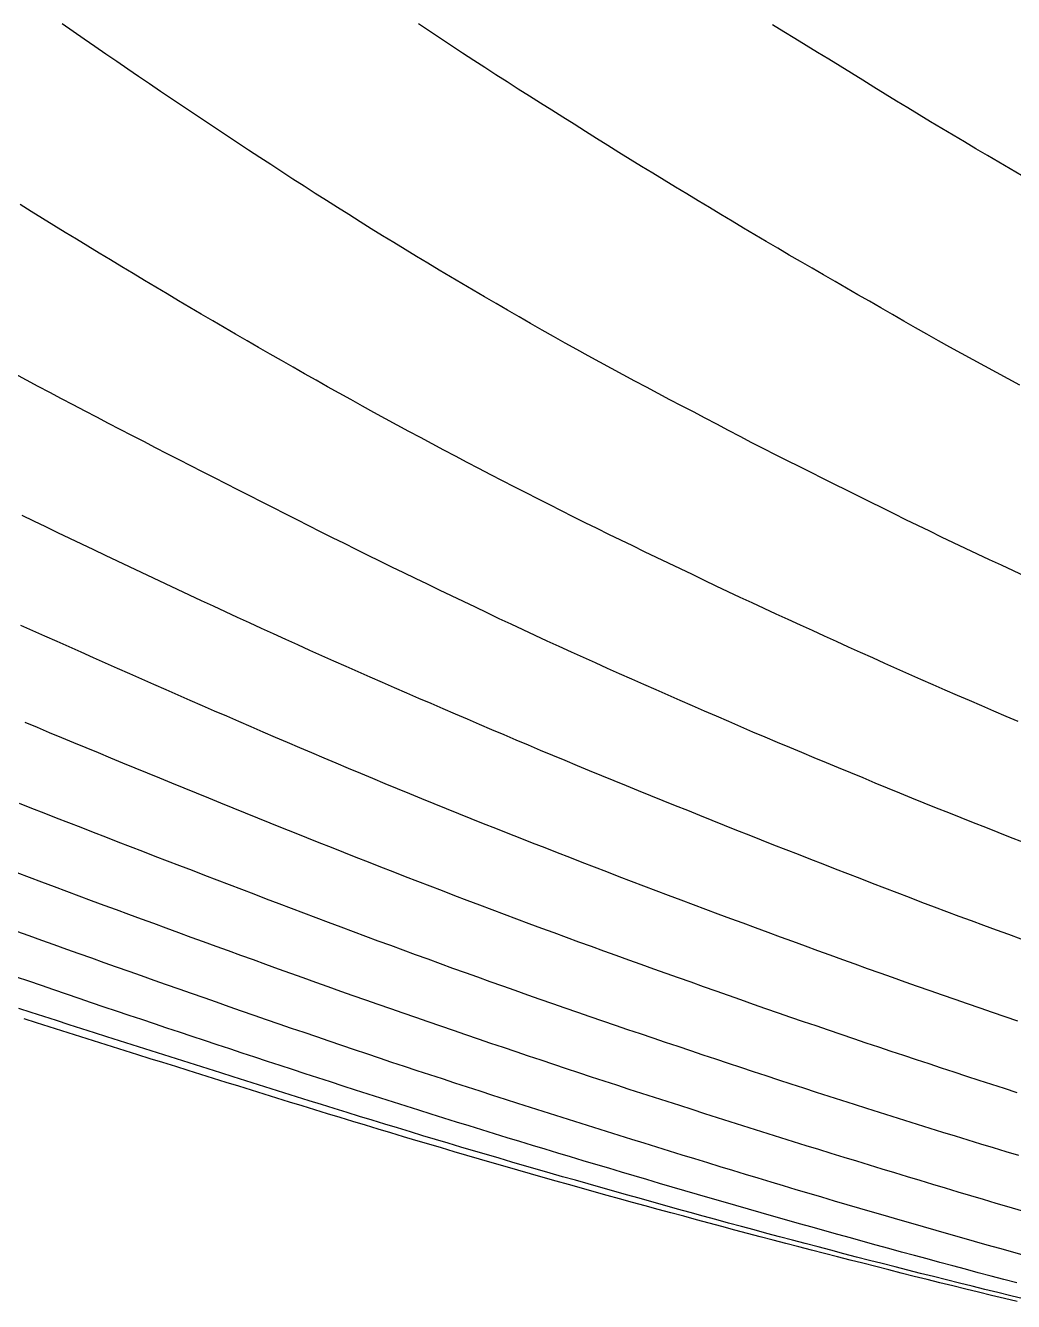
# Model space of a CAD drawing. Extents: x -4 to 218, y -16 to 16.
# Drawn here: x 6.74 to 14.2, y -14.52 to -4.89 of the extents above; entities that cross this region are included whole.
import ezdxf

# ---------------------------------------------------------------- set-up
doc = ezdxf.new("R2010")
doc.units = 0
doc.header["$MEASUREMENT"] = 0
doc.layers.add('Waterlines', color=7, linetype='Continuous')

msp = doc.modelspace()

# ---------------------------------------------------------------- linework, layer by layer
at = {"layer": 'Waterlines', "color": 135}
for points in [[(14.29004, -9.0483), (14.19935, -9.00557), (14.10892, -8.96293), (14.01856, -8.92031), (13.92815, -8.87769), (13.83708, -8.83481), (13.74669, -8.79222), (13.65655, -8.74935), (13.56666, -8.70597), (13.47692, -8.66219), (13.3871, -8.61809), (13.29744, -8.57391), (13.20797, -8.5297), (13.11838, -8.48534), (13.0286, -8.4408), (12.93882, -8.39619), (12.84964, -8.3518), (12.76017, -8.30718), (12.67088, -8.26257), (12.58103, -8.21758), (12.49178, -8.17278), (12.40276, -8.12795), (12.31324, -8.08263), (12.22416, -8.03715), (12.13509, -7.99094), (12.04661, -7.9442), (11.95851, -7.89756), (11.86995, -7.85102), (11.78146, -7.80463), (11.6929, -7.75818), (11.60451, -7.71173), (11.51609, -7.6651), (11.42767, -7.61828), (11.33926, -7.57123), (11.25115, -7.52405), (11.16312, -7.47656), (11.07543, -7.42886), (10.9878, -7.38079), (10.90006, -7.33228), (10.8128, -7.28366), (10.72544, -7.23461), (10.63845, -7.18542), (10.55149, -7.13591), (10.46475, -7.08621), (10.37809, -7.03625), (10.29121, -6.98587), (10.20502, -6.93562), (10.11894, -6.88517), (10.03296, -6.8345), (9.94657, -6.7833), (9.86078, -6.73215), (9.77466, -6.68049), (9.68937, -6.62901), (9.60388, -6.57708), (9.5189, -6.52513), (9.43356, -6.47263), (9.34837, -6.4199), (9.26348, -6.36704), (9.17869, -6.31394), (9.09398, -6.2606), (9.00977, -6.20727), (8.92536, -6.15352), (8.8409, -6.09942), (8.75702, -6.04534), (8.67292, -5.99076), (8.58919, -5.93604), (8.50572, -5.88119), (8.42203, -5.82595), (8.33872, -5.77089), (8.25531, -5.71582), (8.17183, -5.66066), (8.08864, -5.60551), (8.00534, -5.55001), (7.92232, -5.49444), (7.83936, -5.43865), (7.75642, -5.38264), (7.67347, -5.32639), (7.59097, -5.27025), (7.50858, -5.21397), (7.42587, -5.15729), (7.34373, -5.10083), (7.26145, -5.04413), (7.17918, -4.98733), (7.09684, -4.93039), (7.01457, -4.87342)], [(14.24704, -7.60133), (14.15899, -7.55361), (14.07094, -7.50587), (13.98313, -7.45823), (13.89519, -7.41048), (13.8072, -7.36264), (13.7196, -7.31481), (13.632, -7.26638), (13.54494, -7.21732), (13.45813, -7.1678), (13.37129, -7.11802), (13.2848, -7.06834), (13.19804, -7.01844), (13.1114, -6.96855), (13.0247, -6.9186), (12.93798, -6.86862), (12.85148, -6.81877), (12.76446, -6.76861), (12.67806, -6.71883), (12.59141, -6.6689), (12.50473, -6.61872), (12.41827, -6.56819), (12.33243, -6.5175), (12.24654, -6.46641), (12.16084, -6.41519), (12.07515, -6.36382), (11.98929, -6.31223), (11.90356, -6.26062), (11.81794, -6.20898), (11.73251, -6.15737), (11.64686, -6.10554), (11.56143, -6.05374), (11.4758, -6.00172), (11.39046, -5.94974), (11.3048, -5.89739), (11.21966, -5.8451), (11.13454, -5.79234), (11.04974, -5.73889), (10.96552, -5.68507), (10.88117, -5.63152), (10.79665, -5.57825), (10.712, -5.52497), (10.6276, -5.4718), (10.54288, -5.41829), (10.45832, -5.36469), (10.37405, -5.31102), (10.28982, -5.25705), (10.20597, -5.20293), (10.12219, -5.14841), (10.03881, -5.09372), (9.95504, -5.03834), (9.87194, -4.98299), (9.7889, -4.92725), (9.70593, -4.87115)], [(14.2602, -6.01921), (14.17417, -5.96816), (14.08823, -5.91727), (14.00228, -5.86651), (13.91599, -5.81562), (13.82971, -5.76471), (13.744, -5.71403), (13.65796, -5.6629), (13.57204, -5.6115), (13.48647, -5.55983), (13.40125, -5.50786), (13.31597, -5.45544), (13.23065, -5.40272), (13.14566, -5.35006), (13.06064, -5.29737), (12.97583, -5.24494), (12.89047, -5.19243), (12.80526, -5.14033), (12.71962, -5.08815), (12.63454, -5.03633), (12.54908, -4.98414), (12.46381, -4.93181), (12.37875, -4.87924)], [(14.23524, -10.14346), (14.14346, -10.10393), (14.05179, -10.06444), (13.95978, -10.02481), (13.86793, -9.98525), (13.7763, -9.94578), (13.68419, -9.90611), (13.59195, -9.8664), (13.49961, -9.82653), (13.40887, -9.78584), (13.31783, -9.74491), (13.22662, -9.70384), (13.13582, -9.66288), (13.0447, -9.62172), (12.9534, -9.58039), (12.86261, -9.53922), (12.77153, -9.49784), (12.68066, -9.45645), (12.58966, -9.4149), (12.49823, -9.37303), (12.40784, -9.33148), (12.31672, -9.28941), (12.22614, -9.24737), (12.13541, -9.20498), (12.04504, -9.16249), (11.95467, -9.11972), (11.86444, -9.07674), (11.77415, -9.03348), (11.68391, -8.99003), (11.59357, -8.94641), (11.50329, -8.90289), (11.41339, -8.85992), (11.32313, -8.8169), (11.23298, -8.77349), (11.14347, -8.72978), (11.05394, -8.68556), (10.96418, -8.64091), (10.87461, -8.59609), (10.78553, -8.55131), (10.69617, -8.50618), (10.60691, -8.46091), (10.51789, -8.41558), (10.42887, -8.37006), (10.34003, -8.32441), (10.25069, -8.27827), (10.16215, -8.23227), (10.0734, -8.18589), (9.98524, -8.13952), (9.89672, -8.09268), (9.80864, -8.04577), (9.72025, -7.99842), (9.63218, -7.95096), (9.54451, -7.90346), (9.45657, -7.85557), (9.36871, -7.80752), (9.2811, -7.75938), (9.19368, -7.71108), (9.10609, -7.66242), (9.01898, -7.61375), (8.93192, -7.56482), (8.84455, -7.51544), (8.75789, -7.46618), (8.67091, -7.41648), (8.58431, -7.36678), (8.49763, -7.31685), (8.41103, -7.26681), (8.32428, -7.21653), (8.23773, -7.16623), (8.15147, -7.11596), (8.06491, -7.06533), (7.979, -7.01478), (7.89282, -6.96372), (7.80683, -6.91268), (7.72097, -6.86158), (7.63501, -6.81023), (7.54952, -6.75897), (7.4637, -6.7073), (7.37836, -6.65569), (7.29278, -6.60373), (7.2075, -6.55179), (7.12196, -6.49956), (7.03682, -6.44748), (6.95134, -6.39511), (6.86609, -6.34282), (6.78086, -6.29051), (6.69561, -6.23818)], [(14.26961, -11.05461), (14.17659, -11.01781), (14.08349, -10.98098), (13.99035, -10.94414), (13.89746, -10.90741), (13.80448, -10.87069), (13.71114, -10.83388), (13.61774, -10.79724), (13.52501, -10.76023), (13.43283, -10.72232), (13.34044, -10.68414), (13.24818, -10.64595), (13.15584, -10.60768), (13.06329, -10.56929), (12.97099, -10.53097), (12.87869, -10.49264), (12.7863, -10.45424), (12.69417, -10.41593), (12.60149, -10.37736), (12.50921, -10.33893), (12.41681, -10.3004), (12.32444, -10.2618), (12.23186, -10.22262), (12.14072, -10.18276), (12.04909, -10.14298), (11.95745, -10.1032), (11.86591, -10.06342), (11.77413, -10.02348), (11.68256, -9.98356), (11.59099, -9.94354), (11.49934, -9.90338), (11.40743, -9.863), (11.31622, -9.82277), (11.22454, -9.78217), (11.13334, -9.74156), (11.04216, -9.70073), (10.95104, -9.65967), (10.85975, -9.61829), (10.76875, -9.57678), (10.67802, -9.53513), (10.58697, -9.49305), (10.49624, -9.45085), (10.40561, -9.4084), (10.31541, -9.36587), (10.2249, -9.3229), (10.13471, -9.2798), (10.04446, -9.23644), (9.95438, -9.19306), (9.86412, -9.14965), (9.77405, -9.10645), (9.68386, -9.06315), (9.59409, -9.01987), (9.5041, -8.9762), (9.41415, -8.93223), (9.32443, -8.88807), (9.23506, -8.84383), (9.14539, -8.79925), (9.05573, -8.75451), (8.96622, -8.70968), (8.87673, -8.66473), (8.7878, -8.61994), (8.69842, -8.57479), (8.60921, -8.52961), (8.52011, -8.48437), (8.4309, -8.43897), (8.34174, -8.39349), (8.25277, -8.34803), (8.16365, -8.30244), (8.07469, -8.25688), (7.98576, -8.21132), (7.89689, -8.16576), (7.80777, -8.12006), (7.7186, -8.07432), (7.62984, -8.02877), (7.5404, -7.98285), (7.45143, -7.93698), (7.36339, -7.89083), (7.27498, -7.84429), (7.1865, -7.79764), (7.09802, -7.75096), (7.00966, -7.70431), (6.92115, -7.65755), (6.83276, -7.61081), (6.74428, -7.56397), (6.65579, -7.51703)], [(14.25805, -11.78721), (14.16444, -11.75267), (14.07038, -11.71818), (13.97671, -11.68383), (13.88315, -11.64936), (13.78924, -11.61454), (13.69576, -11.57965), (13.60196, -11.54438), (13.50807, -11.50884), (13.41501, -11.47338), (13.32168, -11.43765), (13.22803, -11.40166), (13.13492, -11.36577), (13.0416, -11.32971), (12.9483, -11.29358), (12.85501, -11.25738), (12.762, -11.22124), (12.66845, -11.18482), (12.57532, -11.14853), (12.48186, -11.11206), (12.38887, -11.07575), (12.29521, -11.03916), (12.20235, -11.00232), (12.10954, -10.96517), (12.01726, -10.92816), (11.92427, -10.8908), (11.83138, -10.85342), (11.73886, -10.81613), (11.64606, -10.77867), (11.55351, -10.74124), (11.46068, -10.70362), (11.36794, -10.66596), (11.27533, -10.62825), (11.18274, -10.59043), (11.09048, -10.55262), (10.99759, -10.5144), (10.90543, -10.47635), (10.8127, -10.43793), (10.72048, -10.39957), (10.62798, -10.36095), (10.53561, -10.32224), (10.44345, -10.28346), (10.35116, -10.24445), (10.25894, -10.20525), (10.16726, -10.16599), (10.07525, -10.12631), (9.98367, -10.08684), (9.89188, -10.04729), (9.80003, -10.00769), (9.70783, -9.96789), (9.61635, -9.92832), (9.52475, -9.88861), (9.43272, -9.84858), (9.34088, -9.80846), (9.24932, -9.76822), (9.15804, -9.72783), (9.06675, -9.68716), (8.97559, -9.64629), (8.88445, -9.6052), (8.79321, -9.56386), (8.70235, -9.52255), (8.6112, -9.48098), (8.52042, -9.43951), (8.42929, -9.39782), (8.33851, -9.35623), (8.2471, -9.31431), (8.15629, -9.27262), (8.06497, -9.23061), (7.9751, -9.1884), (7.88453, -9.14583), (7.79414, -9.1033), (7.70354, -9.06062), (7.61334, -9.01808), (7.5228, -8.97531), (7.43248, -8.93256), (7.34197, -8.88961), (7.25173, -8.84665), (7.16127, -8.80344), (7.07082, -8.76009), (6.9807, -8.71675), (6.89048, -8.67324), (6.80045, -8.62975), (6.71076, -8.58617)], [(14.2311, -12.407), (14.13654, -12.37414), (14.04182, -12.34113), (13.94703, -12.30807), (13.85244, -12.2752), (13.75811, -12.24265), (13.66354, -12.21004), (13.56905, -12.17725), (13.47442, -12.14408), (13.38034, -12.11083), (13.28555, -12.07712), (13.19191, -12.04368), (13.09769, -12.0099), (13.0037, -11.9761), (12.90942, -11.94209), (12.81534, -11.90805), (12.72126, -11.87393), (12.62728, -11.83974), (12.5331, -11.8054), (12.43946, -11.77115), (12.34548, -11.73669), (12.25126, -11.70203), (12.15732, -11.66735), (12.06392, -11.63278), (11.96983, -11.59784), (11.87597, -11.56287), (11.78242, -11.52791), (11.68879, -11.49281), (11.59489, -11.45749), (11.5012, -11.42213), (11.40771, -11.38672), (11.31411, -11.35111), (11.22079, -11.31542), (11.12735, -11.27948), (11.03379, -11.24323), (10.94054, -11.20688), (10.84747, -11.17048), (10.75405, -11.13399), (10.66092, -11.09772), (10.56747, -11.06131), (10.4744, -11.02495), (10.38167, -10.98853), (10.28851, -10.95173), (10.19527, -10.91463), (10.10272, -10.87755), (10.00983, -10.84013), (9.91699, -10.80254), (9.82429, -10.76484), (9.7312, -10.72682), (9.63925, -10.68912), (9.5465, -10.65094), (9.45424, -10.61282), (9.36144, -10.57433), (9.26889, -10.53578), (9.17682, -10.49726), (9.08461, -10.45851), (8.99246, -10.4196), (8.90044, -10.38057), (8.80851, -10.34141), (8.71609, -10.30186), (8.62449, -10.26252), (8.53271, -10.22298), (8.44038, -10.1831), (8.34892, -10.14351), (8.25668, -10.10353), (8.16501, -10.06376), (8.0732, -10.02373), (7.98161, -9.98358), (7.89028, -9.94347), (7.7987, -9.9032), (7.70697, -9.86283), (7.61542, -9.8225), (7.52407, -9.78221), (7.43225, -9.74167), (7.34081, -9.70125), (7.24955, -9.66086), (7.15759, -9.62012), (7.06636, -9.57965), (6.97475, -9.53897), (6.8831, -9.49823), (6.79147, -9.45743), (6.70049, -9.41667)], [(14.22716, -12.94672), (14.13206, -12.91605), (14.03694, -12.88529), (13.94146, -12.85432), (13.84668, -12.82346), (13.75145, -12.79235), (13.6567, -12.76128), (13.56154, -12.72994), (13.46665, -12.69854), (13.37165, -12.66696), (13.27679, -12.63527), (13.18195, -12.60346), (13.08733, -12.57161), (12.99262, -12.53961), (12.89742, -12.50733), (12.80307, -12.47524), (12.70833, -12.44291), (12.61376, -12.41053), (12.51886, -12.37794), (12.42472, -12.34551), (12.32979, -12.31267), (12.23521, -12.27958), (12.14115, -12.24636), (12.04724, -12.21318), (11.95288, -12.17981), (11.85852, -12.14639), (11.76436, -12.113), (11.67007, -12.07952), (11.57613, -12.04611), (11.48192, -12.01253), (11.38757, -11.97883), (11.29349, -11.94514), (11.19943, -11.91134), (11.10506, -11.8773), (11.01096, -11.84318), (10.9176, -11.80916), (10.82323, -11.77458), (10.72905, -11.73987), (10.63575, -11.70529), (10.5417, -11.67023), (10.44823, -11.63521), (10.35424, -11.59985), (10.26081, -11.5646), (10.16734, -11.52927), (10.0737, -11.4938), (9.98052, -11.45838), (9.88723, -11.42279), (9.79393, -11.38702), (9.70046, -11.35102), (9.60739, -11.31499), (9.5138, -11.27858), (9.42072, -11.24219), (9.32768, -11.20566), (9.23493, -11.16912), (9.14169, -11.13229), (9.04873, -11.09549), (8.95567, -11.05857), (8.86269, -11.02161), (8.7696, -10.98451), (8.67695, -10.94721), (8.58405, -10.90959), (8.49164, -10.87217), (8.39886, -10.83457), (8.30637, -10.79708), (8.21346, -10.75938), (8.12136, -10.72197), (8.02877, -10.68431), (7.93576, -10.64642), (7.84303, -10.60858), (7.75043, -10.57071), (7.65797, -10.53282), (7.56541, -10.49482), (7.47296, -10.45678), (7.38052, -10.41868), (7.28818, -10.38056), (7.19568, -10.34233), (7.10301, -10.30397), (7.01051, -10.26564), (6.91844, -10.22742), (6.82627, -10.18901), (6.73396, -10.15032)], [(14.23957, -13.42216), (14.14358, -13.39281), (14.04831, -13.36376), (13.95248, -13.33454), (13.85662, -13.30527), (13.76112, -13.27602), (13.6656, -13.24664), (13.57004, -13.21709), (13.47446, -13.18736), (13.37863, -13.15739), (13.28354, -13.12748), (13.18797, -13.09727), (13.09275, -13.06702), (12.99751, -13.03663), (12.90195, -13.00601), (12.8068, -12.97538), (12.71159, -12.9446), (12.61657, -12.91376), (12.52134, -12.88272), (12.42636, -12.85163), (12.33127, -12.82038), (12.23601, -12.78893), (12.14127, -12.75753), (12.04626, -12.72592), (11.95131, -12.69425), (11.85636, -12.66248), (11.76137, -12.63062), (11.66678, -12.59884), (11.57145, -12.56676), (11.47661, -12.53482), (11.38174, -12.50288), (11.28682, -12.47107), (11.19213, -12.43906), (11.09756, -12.40654), (11.00309, -12.37383), (10.90878, -12.34105), (10.81401, -12.30802), (10.71969, -12.27505), (10.62527, -12.24197), (10.53076, -12.20877), (10.43659, -12.17559), (10.34196, -12.14214), (10.24788, -12.10876), (10.15381, -12.07523), (10.05922, -12.04134), (9.96498, -12.00741), (9.8711, -11.97342), (9.77722, -11.93925), (9.68299, -11.90478), (9.58913, -11.87028), (9.49535, -11.83567), (9.40131, -11.80086), (9.30735, -11.76597), (9.21377, -11.73112), (9.11997, -11.69608), (9.02616, -11.66092), (8.93286, -11.62584), (8.83918, -11.5905), (8.7453, -11.55496), (8.65199, -11.51954), (8.55832, -11.48388), (8.46496, -11.44827), (8.37142, -11.41253), (8.27805, -11.37682), (8.18425, -11.34092), (8.09067, -11.30509), (7.99718, -11.26933), (7.9037, -11.23359), (7.81038, -11.19782), (7.71718, -11.16195), (7.62359, -11.12583), (7.53045, -11.08978), (7.43692, -11.05351), (7.34383, -11.01735), (7.25082, -10.98115), (7.15722, -10.94466), (7.06406, -10.90829), (6.97116, -10.87195), (6.87788, -10.83539), (6.7846, -10.79876), (6.69156, -10.76215)], [(14.26119, -13.83856), (14.16563, -13.81078), (14.06936, -13.78262), (13.97296, -13.75424), (13.87729, -13.72591), (13.78136, -13.69734), (13.68532, -13.6686), (13.58968, -13.63985), (13.49398, -13.61097), (13.39794, -13.58188), (13.30224, -13.55282), (13.2065, -13.52366), (13.11064, -13.49438), (13.01515, -13.46515), (12.91936, -13.43574), (12.82349, -13.40624), (12.72797, -13.37676), (12.63247, -13.34721), (12.53673, -13.31748), (12.44123, -13.28772), (12.34564, -13.2578), (12.25021, -13.22775), (12.15493, -13.1975), (12.05887, -13.16675), (11.96409, -13.1362), (11.86889, -13.10545), (11.77361, -13.07475), (11.67831, -13.04413), (11.58285, -13.01348), (11.48802, -12.98298), (11.39263, -12.95223), (11.29775, -12.92154), (11.20217, -12.89049), (11.10693, -12.8594), (11.01189, -12.82822), (10.91711, -12.79698), (10.822, -12.7655), (10.72712, -12.73397), (10.63216, -12.70229), (10.53718, -12.67049), (10.44217, -12.63855), (10.34735, -12.60656), (10.25247, -12.57443), (10.15767, -12.5422), (10.0628, -12.50983), (9.96855, -12.47755), (9.8738, -12.44499), (9.77876, -12.41222), (9.68405, -12.37946), (9.58993, -12.34679), (9.49547, -12.3139), (9.40097, -12.28089), (9.30645, -12.24776), (9.21227, -12.2146), (9.11755, -12.18108), (9.02275, -12.14737), (8.92873, -12.11379), (8.83509, -12.08021), (8.74063, -12.04622), (8.64718, -12.01251), (8.5528, -11.97838), (8.45848, -11.94423), (8.36429, -11.91009), (8.26999, -11.87588), (8.17594, -11.84172), (8.08124, -11.8073), (7.98793, -11.77316), (7.89394, -11.7387), (7.80028, -11.70433), (7.70643, -11.66988), (7.61231, -11.63529), (7.51843, -11.60077), (7.42435, -11.56614), (7.33043, -11.53152), (7.23644, -11.4968), (7.14328, -11.46232), (7.04889, -11.42729), (6.95505, -11.39237), (6.8612, -11.35734), (6.76744, -11.32224), (6.67387, -11.28712)], [(14.29036, -14.17804), (14.19419, -14.15156), (14.09716, -14.12465), (14.00085, -14.09774), (13.90411, -14.07053), (13.80858, -14.04349), (13.71224, -14.01606), (13.6159, -13.9885), (13.5192, -13.96071), (13.42365, -13.93316), (13.32703, -13.90521), (13.23152, -13.87749), (13.13512, -13.84941), (13.03884, -13.82128), (12.94342, -13.7933), (12.84759, -13.7651), (12.75142, -13.7367), (12.65518, -13.70817), (12.55912, -13.67957), (12.46337, -13.65096), (12.36792, -13.62231), (12.27198, -13.5934), (12.17582, -13.56429), (12.08038, -13.53528), (11.98464, -13.50605), (11.88976, -13.47699), (11.7934, -13.44738), (11.69743, -13.41779), (11.60206, -13.3883), (11.50677, -13.35877), (11.41085, -13.32897), (11.31545, -13.29927), (11.22005, -13.26952), (11.12454, -13.23969), (11.02885, -13.20976), (10.93316, -13.17975), (10.83755, -13.14966), (10.74238, -13.1196), (10.64676, -13.08926), (10.5513, -13.05883), (10.45586, -13.02825), (10.36177, -12.99795), (10.26634, -12.96708), (10.17105, -12.93612), (10.0753, -12.9049), (9.98068, -12.87396), (9.88582, -12.84287), (9.79041, -12.81155), (9.69567, -12.7804), (9.60046, -12.74906), (9.50449, -12.71746), (9.41023, -12.68613), (9.3156, -12.6542), (9.22102, -12.62221), (9.12635, -12.59012), (9.03158, -12.55794), (8.93648, -12.52558), (8.84139, -12.49316), (8.74635, -12.46065), (8.65267, -12.42848), (8.55803, -12.39583), (8.46304, -12.36292), (8.36875, -12.33009), (8.27397, -12.29696), (8.17963, -12.26389), (8.08557, -12.23086), (7.99134, -12.19776), (7.89669, -12.1645), (7.80231, -12.13132), (7.70785, -12.09806), (7.61374, -12.06487), (7.51901, -12.03141), (7.4244, -11.99791), (7.33066, -11.96464), (7.23714, -11.93136), (7.14208, -11.89745), (7.04797, -11.86381), (6.95359, -11.82999), (6.85899, -11.79601), (6.76492, -11.76214), (6.67033, -11.72798)], [(14.22377, -14.38286), (14.12721, -14.35779), (14.03033, -14.3324), (13.93386, -14.3069), (13.83673, -14.28103), (13.74021, -14.25515), (13.64366, -14.2291), (13.54736, -14.203), (13.45064, -14.17669), (13.35413, -14.15036), (13.2574, -14.12388), (13.16137, -14.09752), (13.06479, -14.07091), (12.96832, -14.04425), (12.8721, -14.01756), (12.77546, -13.99066), (12.67926, -13.96378), (12.58277, -13.9367), (12.48674, -13.90965), (12.39005, -13.88228), (12.29428, -13.85505), (12.1979, -13.82751), (12.10159, -13.79986), (12.00564, -13.77219), (11.90963, -13.74437), (11.81361, -13.71643), (11.71747, -13.68834), (11.62162, -13.66022), (11.52538, -13.6319), (11.42969, -13.60363), (11.33355, -13.57514), (11.23764, -13.54663), (11.14193, -13.51811), (11.04595, -13.48944), (10.9502, -13.46075), (10.85448, -13.43198), (10.75853, -13.40307), (10.66301, -13.37418), (10.56707, -13.34508), (10.47134, -13.31593), (10.37565, -13.28668), (10.28026, -13.25741), (10.18454, -13.22792), (10.08856, -13.19823), (9.99354, -13.16871), (9.89778, -13.13883), (9.80221, -13.10889), (9.70705, -13.07896), (9.61173, -13.04885), (9.51621, -13.01856), (9.42087, -12.98821), (9.32576, -12.95781), (9.23027, -12.92717), (9.13519, -12.89654), (9.03989, -12.86573), (8.9448, -12.83487), (8.84979, -12.80393), (8.75446, -12.77277), (8.65939, -12.74158), (8.56446, -12.71035), (8.46952, -12.67902), (8.37453, -12.6476), (8.27961, -12.61615), (8.1846, -12.58462), (8.08968, -12.55309), (7.99469, -12.52152), (7.89985, -12.48998), (7.805, -12.45839), (7.70995, -12.42669), (7.61522, -12.39504), (7.52033, -12.36325), (7.42521, -12.33127), (7.33083, -12.29941), (7.23547, -12.26709), (7.14126, -12.23504), (7.04637, -12.20269), (6.95139, -12.17027), (6.85704, -12.13805), (6.76211, -12.10548), (6.66779, -12.0729)], [(14.27587, -14.50382), (14.17923, -14.48048), (14.08178, -14.45679), (13.98382, -14.43283), (13.88686, -14.40898), (13.79061, -14.38516), (13.69309, -14.36088), (13.59556, -14.33647), (13.49807, -14.31192), (13.40234, -14.28769), (13.30492, -14.2629), (13.20763, -14.238), (13.112, -14.2134), (13.0148, -14.18827), (12.91762, -14.16301), (12.8201, -14.13753), (12.72392, -14.11228), (12.62717, -14.08675), (12.53066, -14.06116), (12.43325, -14.03521), (12.33744, -14.00956), (12.2413, -13.9837), (12.14458, -13.95757), (12.04713, -13.93112), (11.95078, -13.90485), (11.85515, -13.87866), (11.75834, -13.85205), (11.66183, -13.8254), (11.56506, -13.79857), (11.46847, -13.77169), (11.37212, -13.74477), (11.27579, -13.71775), (11.18016, -13.69083), (11.08323, -13.66345), (10.98684, -13.63612), (10.89081, -13.60878), (10.79418, -13.58116), (10.69937, -13.55395), (10.60305, -13.52619), (10.50675, -13.49832), (10.41048, -13.47033), (10.31426, -13.44222), (10.2181, -13.414), (10.12181, -13.3856), (10.0262, -13.35727), (9.93036, -13.32874), (9.8341, -13.29995), (9.73919, -13.27144), (9.64364, -13.2426), (9.54743, -13.21343), (9.45204, -13.18438), (9.35599, -13.155), (9.26053, -13.12568), (9.16547, -13.09637), (9.0695, -13.06665), (8.97372, -13.03688), (8.87866, -13.00722), (8.78297, -12.97726), (8.68755, -12.94728), (8.59191, -12.91715), (8.49652, -12.88702), (8.40126, -12.85688), (8.3062, -12.82677), (8.21137, -12.79672), (8.11558, -12.76637), (8.02005, -12.73612), (7.92466, -12.70594), (7.82921, -12.67575), (7.7336, -12.6455), (7.63792, -12.6152), (7.54262, -12.58499), (7.4473, -12.55472), (7.3512, -12.52414), (7.25694, -12.49408), (7.16218, -12.4638), (7.06635, -12.43309), (6.97134, -12.40256), (6.87588, -12.3718), (6.78072, -12.34101), (6.68557, -12.3101)], [(14.22736, -14.52397), (14.1307, -14.50105), (14.03268, -14.47761), (13.93514, -14.45409), (13.83836, -14.43057), (13.74148, -14.40683), (13.64314, -14.38254), (13.54689, -14.35859), (13.4505, -14.33444), (13.35195, -14.30958), (13.25795, -14.28575), (13.15947, -14.26066), (13.0621, -14.23576), (12.96552, -14.21099), (12.86897, -14.18615), (12.77117, -14.16093), (12.67483, -14.13605), (12.57806, -14.11102), (12.48081, -14.08589), (12.38381, -14.06095), (12.28546, -14.03579), (12.19031, -14.0106), (12.09385, -13.98479), (11.99675, -13.95868), (11.90034, -13.93268), (11.80488, -13.90686), (11.70822, -13.88066), (11.61017, -13.85402), (11.51522, -13.82816), (11.41861, -13.80178), (11.32112, -13.77509), (11.22462, -13.74858), (11.1295, -13.72235), (11.03206, -13.69536), (10.93576, -13.66855), (10.83895, -13.64146), (10.74409, -13.61475), (10.64797, -13.58753), (10.55156, -13.56007), (10.45525, -13.53246), (10.3591, -13.50476), (10.26261, -13.47683), (10.16615, -13.44879), (10.06979, -13.42068), (9.97411, -13.39266), (9.8782, -13.36446), (9.78218, -13.33612), (9.68581, -13.30756), (9.59216, -13.27969), (9.4952, -13.25071), (9.40011, -13.22214), (9.30386, -13.19309), (9.2084, -13.16414), (9.11291, -13.13505), (9.01714, -13.10575), (8.92162, -13.0764), (8.8259, -13.04689), (8.73029, -13.01731), (8.63483, -12.98769), (8.53939, -12.958), (8.44396, -12.92827), (8.34836, -12.89844), (8.25277, -12.8686), (8.15726, -12.83878), (8.06191, -12.80903), (7.96642, -12.77927), (7.87118, -12.74961), (7.77535, -12.71977), (7.67968, -12.68996), (7.58457, -12.66031), (7.48925, -12.63054), (7.39358, -12.60062), (7.29791, -12.57063), (7.20266, -12.54069), (7.10733, -12.51066), (7.01186, -12.4805), (6.91666, -12.45035), (6.82114, -12.42002), (6.72567, -12.38961)]]:
    msp.add_lwpolyline(points, dxfattribs=at)

doc.saveas('drawing.dxf')
